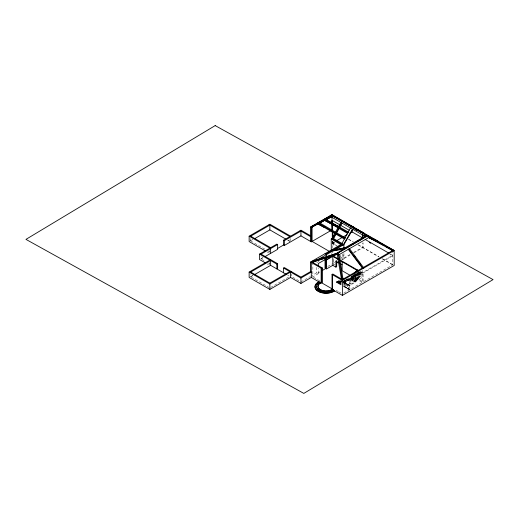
<?xml version="1.0" encoding="UTF-8"?>
<svg xmlns="http://www.w3.org/2000/svg" width="519" height="519" viewBox="0 0 519 519"><rect width="100%" height="100%" fill="white"/><g stroke="black" fill="none" stroke-linecap="round" stroke-linejoin="round"><path stroke-width="0.39" stroke-dasharray="2.6 1.95" d="M343.293 281.421L347.827 278.807L349.897 279.975L350.935 279.378L350.935 283.575L349.897 284.172L349.378 283.874L349.378 278.807L351.447 277.295L356.631 280.597L356.112 281.194L350.928 278.19L356.112 280.896M341.534 281.246L337.986 283.277L336.429 282.381L336.429 281.817L339.017 280.312M336.429 281.817L336.948 282.115L341.483 279.482M336.429 282.381L340.315 280.13M337.986 283.277L337.986 282.706L341.165 280.863M341.015 281.246L339.017 282.407L339.536 282.706L339.543 284.178L340.055 284.477L340.574 284.172L339.536 282.407M341.534 281.545L339.536 283.004L338.498 282.407M338.505 283.575L339.536 283.575L338.505 283.575L338.498 282.706L337.986 282.407M339.536 283.004L341.385 281.934M340.055 283.004L341.093 282.706L340.574 282.407M342.274 282.018L346.789 279.702L342.942 281.934M339.543 284.178L340.055 283.874M343.312 282.018L347.308 280.001L345.751 279.105M342.644 282.706L347.821 280.001L346.27 279.105M341.093 282.407L341.093 285.074L340.574 284.775L341.093 284.47M343.682 283.004L348.859 279.702L343.682 283.004L343.163 282.706L348.34 279.702L346.789 279.105L344.201 280.597M343.163 282.407L343.682 282.706L343.688 286.566L344.194 286.858L344.713 286.559L344.707 282.699L349.371 279.994L347.827 278.807M343.169 286.267L343.688 285.969L343.169 285.664M343.688 286.566L344.713 286.559M250.521 240.758L252.591 239.564M250.696 238.565L250.696 240.959L252.747 239.772M260.882 258.702L262.951 257.508M263.107 257.716L261.057 258.903L261.057 256.509M250.521 276.646L253.285 275.051M252.759 275.654L250.69 276.848L250.69 274.454M336.948 245.889L332.802 243.502L332.724 241.238L332.802 242.898L334.171 242.107M332.802 243.502L334.859 242.315M332.543 241.205L332.543 244.942L333.581 244.942L333.581 241.951M332.543 244.942L333.581 244.942M270.548 287.513L289.115 276.796M331.245 253.369L332.802 252.474M316.746 262.64L320.197 260.648M300.942 281.934L309.875 276.776M310.563 276.38L316.746 272.806L318.296 273.708L318.296 268.232M327.781 266.435L332.588 263.658M333.276 263.263L334.651 262.471M317.518 273.26L320.281 271.664M350.007 254.498L343.163 258.456L343.163 253.966M353.433 252.526L362.327 247.388L362.327 242.898M340.315 258.306L342.384 259.5L349.981 255.114M354.127 252.721L363.105 247.537L363.105 242.814M318.296 273.708L312.86 276.848L312.86 263.289M334.963 264.087L333.581 264.885L333.581 258.151M342.559 259.701L343.941 258.903L343.941 252.922M336.948 282.115L339.536 280.299M336.948 281.798L337.467 282.096L340.055 280.299M337.467 282.096L340.704 280.228M337.467 281.798L337.986 282.096L340.574 280.597M337.986 282.096L340.445 280.974M341.982 280.098L337.467 282.978M338.498 282.096L340.964 280.974M339.017 282.096L341.483 280.974M339.536 282.096L341.353 281.35M350.416 277.594L355.593 280.883L350.416 277.892L352.485 276.102L357.669 279.105L356.631 280.299M342.644 282.096L348.346 278.807L348.859 279.105L343.682 282.096L343.163 281.798M343.163 282.096L348.859 278.794L354.561 282.096M354.561 282.083L355.08 281.506L349.897 278.19L351.966 276.698L357.15 279.702M344.188 282.998L344.201 282.083L350.928 278.19M349.378 279.676L344.201 282.667L343.682 282.407M359.219 271.911L361.814 273.409L362.327 273.111L359.738 271.612M345.239 283.264L345.751 282.965L345.758 287.766L346.789 287.766L345.758 287.766M358.707 272.507L361.295 274.006L392.636 255.912L389.886 254.323M358.188 273.111L360.776 274.603L361.295 274.006M345.758 283.569L346.27 283.27L346.27 288.064M357.02 273.331L360.257 275.2L360.776 274.603M357.669 279.105L362.327 274.019L358.447 271.768M356.501 273.928L359.738 275.797L360.257 275.2M346.27 283.867L346.789 283.569L346.789 288.363L347.827 288.363L346.789 288.363M355.333 274.155L359.219 276.4L359.738 275.797M354.821 274.752L358.707 276.997L359.219 276.4M347.827 288.96L348.859 288.96L347.827 288.96L347.827 284.165L346.789 284.165L344.201 282.667L344.72 282.368M353.653 274.979L358.188 277.594L358.707 276.997M353.134 275.576L357.669 278.19L358.188 277.594M347.827 284.165L347.308 284.464L348.346 284.464L348.346 289.258M351.966 275.797L357.15 278.787L357.669 278.19M351.454 276.4L356.631 279.391L357.15 278.787M349.378 283.874L350.416 283.277L350.935 283.575M356.112 279.988L350.935 276.997L356.112 279.988L356.631 279.391M355.593 280.584L356.112 280.286M344.72 287.169L345.751 287.169L344.72 287.169L344.72 282.965L345.239 282.667L345.239 287.468M355.593 280.883L355.08 281.506M349.378 285.061L348.346 285.061L348.859 284.762L348.859 289.557L349.378 289.855L349.378 285.061L362.327 277.607L355.723 273.785M343.682 282.096L349.897 285.359L355.593 282.07L355.593 281.493L349.897 278.19M348.859 289.557L349.897 289.557L349.897 285.359M343.786 293.086L362.327 282.381L362.327 270.418M363.793 281.532L392.636 264.885L392.636 250.528M390.573 254.122L392.636 255.316L362.327 272.806L359.738 271.314M348.599 239.162L353.439 241.951M358.272 244.747L378.993 256.71M382.445 258.702L392.805 264.684M348.554 239.434L352.686 241.822M358.194 245L378.857 256.931M382.302 258.916L392.636 264.885M332.802 242.898L336.948 245.292M340.399 256.86L343.941 258.903M360.322 271.353L363.105 272.962L363.105 281.934L352.654 275.9M357.28 271.087L361.814 273.409M356.761 271.69L361.295 274.304M356.242 272.287L360.776 274.901M357.02 273.63L360.257 275.498M354.561 273.111L359.738 276.102M354.042 273.708L359.219 276.698M353.523 274.304L358.707 277.295M353.004 274.901L358.188 277.892M352.485 275.498L357.669 278.489M351.966 276.102L357.15 279.092M351.882 276.348L362.327 282.381M287.818 239.96L289.894 241.153M356.631 279.689L351.454 276.698L353.004 275.803L358.188 278.8M287.74 240.213L289.803 241.406L289.803 239.012M350.935 279.378L355.593 282.07M347.308 279.105L348.859 280.001M345.751 279.702L346.27 279.702M344.188 282.083L344.707 282.699M340.574 284.775L340.574 282.706L340.055 282.407L340.055 284.477M337.986 282.706L338.498 282.706M250.696 240.959L265.138 249.295M267.888 250.885L269.951 252.072M313.541 277.243L319.704 280.798M336.228 290.335L338.278 291.522M338.965 291.918L341.015 293.105M267.097 251.923L269.861 253.519M261.738 259.299L265.164 261.271M268.583 263.25L269.951 264.041M298.892 280.747L291.36 276.4L291.36 274.006M287.734 275.2L289.115 275.998M267.097 263.886L268.479 264.684M251.378 277.243L269.173 287.52M358.571 272.443L361.814 274.317M357.928 272.365L361.814 274.616M358.058 273.039L361.295 274.914M357.409 272.962L361.295 275.213M356.89 273.26L360.776 275.511M356.89 273.558L360.776 275.81M356.371 273.857L360.257 276.114M355.204 274.084L359.738 276.711M355.204 274.382L359.738 277.01M354.685 274.681L359.219 277.308M354.685 274.979L359.219 277.607M353.523 274.901L358.707 277.905M353.523 275.2L358.707 278.203M353.653 275.874L358.188 278.502M352.485 276.4L357.669 279.404M351.966 276.997L357.15 280.001M351.447 277.594L356.631 280.597M354.561 281.804L349.378 279.092M344.201 282.407L344.194 286.858M339.024 283.88L339.017 283.004M357.15 273.169L357.15 274.603M350.416 278.489L350.416 283.277M349.897 279.975L349.897 284.172M347.308 283.867L347.308 288.661M342.384 253.992L342.384 259.5M341.093 281.798L340.055 282.096M340.834 254.913L340.834 258.903M333.062 241.504L333.062 245.24M332.802 241.303L332.802 247.985M316.746 267.33L316.746 272.806M290.582 238.481L290.582 240.784M269.861 250.443L269.861 251.981M269.861 262.491L269.861 264.885"/><path stroke-width="0.78" d="M326.717 219.245L331.375 216.507L325.984 219.608M335.138 232.856L337.901 227.789L339.802 227.147L348.619 232.233L347.496 233.329L325.277 220.497L325.4 219.991L331.388 216.533M325.394 219.102C326.023 220.393 327.223 218.616 325.835 219.725M356.534 230.287L357.332 229.807L356.209 230.125L356.994 229.638L355.054 228.522M331.245 250.177L331.245 239.012L332.024 238.565L334.787 233.498L319.302 224.545M324.544 220.452L338.252 227.147L340.84 222.417M332.802 239.012L335.566 233.946M338.68 228.237L335.916 233.303L344.726 238.39L345.511 237.949L336.695 232.856L335.916 233.303L319.016 223.54L318.672 223.579L325.011 227.004L324.375 227.478L317.926 223.974L318.666 224.182L318.244 223.767M341.606 222.859L339.03 227.594L325.277 220.497M332.024 239.46L333.581 238.565L336.344 233.498M336.695 232.856L339.452 227.789M339.802 227.147L342.015 223.092M344.733 238.396L344.382 239.038L334.787 233.498M341.606 244.099L350.429 227.951M331.245 216.877L332.024 215.534L332.861 215.949L332.802 215.087M352.485 229.139L343.163 244.994L332.024 238.565M312.86 262.491L343.941 244.546L352.855 229.379M341.606 279.988L337.207 254.414L338.044 253.032L367.51 236.022L378.649 241.556L377.871 242.003M365.447 236.696L366.284 235.315L364.066 235.827L365.447 236.696L367.51 236.022L368.678 237.592M325.205 219.252L324.369 219.647L331.245 215.67L324.544 219.55L325.867 218.947M331.375 216.533L326.723 219.193M323.616 220.53L319.016 223.54L324.55 220.277M325.523 219.245L331.33 215.417L317.557 223.274M326.587 219.07L329.987 217.059L327.184 218.343M265.715 251.125L249.139 241.556L249.139 236.171L269.861 224.208L290.582 236.171M249.918 236.619L269.861 225.103L269.861 229.891L285.677 239.025M254.803 238.584L269.861 229.891M265.715 263.088L259.5 259.5L259.5 254.115L276.854 244.099L277.633 244.546L277.633 249.334L265.164 256.529M277.529 248.491L283.588 244.994L283.588 240.206L300.942 230.189L310.615 235.775M261.057 254.115L277.633 244.546M283.588 240.206L284.367 240.66L300.942 231.085L300.942 235.873L284.367 245.442L283.588 244.994M333.263 290.121L342.384 295.389L394.187 265.481L394.187 250.528L332.024 214.639L310.524 227.05L310.524 241.406M318.672 223.579L319.445 223.125L318.672 222.677L331.245 215.404M317.583 223.871L311.303 227.497L310.524 227.05L331.245 215.982L331.245 215.087M318.958 223.079L321.021 221.885M369.45 237.144L332.082 215.502L330.473 216.429L365.512 236.658L335.981 253.707L338.369 255.089L369.45 237.144L368.347 236.437L394.187 250.528L342.384 280.435L332.024 274.454L332.024 288.811M316.467 286.352A9.589 5.54 0 0 0 322.636 291.86A9.589 5.54 0 0 0 333.581 290.108L334.612 290.906A11.048 6.377 0 0 1 318.225 291.393A11.048 6.377 0 0 1 319.075 281.934L311.303 277.444L300.942 283.426L290.582 277.444L269.861 289.407L249.139 277.444L249.139 272.06L270.639 259.649M249.918 272.507L270.639 260.544L270.639 265.332L254.135 274.862M341.612 221.97L342.449 221.483L353.523 227.05L352.745 227.497M300.942 235.873L311.303 241.854L332.024 229.891L332.024 217.13M329.597 221.931L338.803 226.829L325.4 219.991L338.252 227.147L338.803 226.829L326.172 219.563M345.42 223.903L346.238 223.429M276.854 264.132L277.633 263.684L277.633 268.472L276.854 268.92L276.854 264.132L259.5 254.115M332.543 238.215L332.543 235.97L333.062 235.671M332.283 232.097L332.283 237.332L332.802 237.034M351.966 227.05L352.745 226.602M283.588 272.806L283.588 268.025L284.367 267.577L301.721 277.594M354.62 229.184L355.437 228.71M336.909 240.531L347.179 234.601M349.916 233.018L351.966 231.837L363.105 238.266L363.105 235.075M269.861 283.127L289.803 271.612M249.139 272.06L269.861 284.023L291.36 271.612M311.303 277.444L311.303 262.491L337.979 253.966M325.809 254.115L342.384 244.546M363.105 233.479L363.884 233.031L354.094 228.211M345.219 247.699L362.327 237.819L362.327 234.627M326.587 258.754L318.296 263.535L318.296 265.884M326.587 259.351L334.197 254.959M335.585 254.154L343.941 249.328M346.679 247.751L363.105 238.266M326.587 259.948L332.802 256.36L338.129 259.435M300.942 277.146L310.524 271.612L311.303 272.06L300.942 278.041L283.588 268.025M370.17 237.248L369.353 237.715L372.35 239.188M321.663 268.472L322.442 268.025L322.442 282.381L321.663 282.829L321.663 268.472L310.524 262.043L310.524 271.612M373.777 239.058L375.023 239.752M336.688 261.446L336.688 266.675L335.91 267.129L335.91 261.148L336.688 260.694M322.357 270.464L325.809 268.472L325.809 259.085M325.03 259.422L325.03 268.025L326.587 268.92L332.802 265.332L335.91 267.129M336.344 263.289L338.414 262.095M332.024 274.454L332.802 274.006L341.703 279.144M356.631 270.717L357.15 270.12M355.593 271.911L357.15 270.418L339.465 260.207M343.072 279.144L362.327 268.025L363.105 268.472L348.729 249.107M393.415 250.08L363.105 267.577L363.884 268.025L349.508 248.659M354.561 272.806L355.08 272.209M332.316 215.988L333.237 215.885L332.841 215.657M331.375 216.78L311.303 227.497L311.303 241.854M320.165 221.885L320.943 222.333L319.795 223.086L317.991 223.021L319.016 222.476L335.916 232.408M317.991 223.021L322.902 220.51M325.004 219.44L327.113 218.363M319.016 223.358L319.795 223.086L318.672 222.677M336.76 253.259L311.303 261.595L322.442 268.025M311.303 262.491L337.207 254.414M347.12 247.278L332.802 250.08L333.581 250.528M346.342 247.725L332.024 250.528L332.802 250.975L345.232 248.835M335.91 250.126L337.467 249.86M339.017 249.587L340.574 249.321M317.926 223.974L325.011 227.004M332.043 214.911L333.217 215.58L332.043 214.944M332.841 215.696L333.237 215.885M370.131 237.267L367.342 235.898M370.514 237.455L377.423 240.848M368.892 237.598L377.183 241.666M333.217 215.58L332.841 215.385L349.488 224.98M352.038 227.024L362.327 232.136M328.118 221.113L338.427 226.44M368.211 237.3L393.415 250.975L385.254 246.266M349.105 224.792L359.07 230.514M345.466 222.982L371.734 238.163M332.024 215.534L369.878 237.391M378.539 242.392L383.911 245.487M349.216 230.248L332.024 220.322L332.634 238.059M365.168 239.454L388.517 252.935M369.288 242.431L370.663 243.223M338.252 227.147L347.84 232.687M332.543 235.97L333.062 236.268M332.283 237.332L332.802 237.631L332.802 232.395M333.581 238.565L342.384 243.651L310.524 262.043L338.044 253.032L342.384 280.435L342.384 295.389M311.303 226.602L312.081 227.05L312.081 241.406L329.273 251.332M331.245 239.012L342.384 245.442M300.164 230.637L310.524 236.619M338.369 258.975L332.802 255.763L332.802 265.332M339.757 259.779L358.447 270.568M356.631 270.418L357.928 271.165M356.112 271.015L357.409 271.761M325.03 253.668L326.587 254.563L326.587 268.92M335.91 261.148L342.125 264.735M269.082 224.656L289.803 236.619M349.793 275.141L342.125 270.717L342.125 261.745M342.644 278.807L344.201 278.807M250.696 236.171L270.639 247.686M249.139 236.171L270.639 248.582L270.639 253.369M333.581 289.907A9.589 5.54 0 0 1 319.263 290.4A9.589 5.54 0 0 1 320.113 282.128L321.144 282.732A8.135 4.697 0 0 0 320.294 289.797A8.135 4.697 0 0 0 332.543 289.31L333.581 290.108M334.612 290.705A11.048 6.377 0 0 1 318.225 291.191A11.048 6.377 0 0 1 319.075 281.733L320.113 282.33A9.589 5.54 0 0 0 317.005 284.827M319.749 282.323L321.099 283.102M260.279 253.668L277.633 263.684M270.639 265.332L286.352 274.402M250.69 272.06L270.639 283.575M332.861 215.696L345.849 223.17M356.994 229.638L357.364 229.865M354.055 255.569L355.009 256.834M358.824 261.887L360.724 264.418M348.041 249.068L362.327 268.025M339.147 254.641L343.163 279.988M332.024 214.639L332.082 215.502M332.024 220.919L332.335 229.885M332.387 231.403L332.621 238.227M357.15 269.815L357.15 270.717M351.966 230.241L351.966 232.434M343.941 244.546L343.941 248.536M332.543 274.752L332.543 289.31M332.283 228.36L332.283 229.859M321.144 268.174L321.144 282.732M300.942 278.041L300.942 283.426M290.582 272.06L290.582 277.444M284.367 240.66L284.367 245.442M269.861 284.023L269.861 289.407M320.165 222.781L319.016 223.54L320.943 222.333L320.165 222.781M215.184 125.592L25.95 239.382L303.823 393.408L493.05 279.611L215.184 125.592M332.543 289.109L321.144 282.531A8.135 4.697 0 0 0 320.294 289.602A8.135 4.697 0 0 0 332.543 289.109"/></g></svg>
